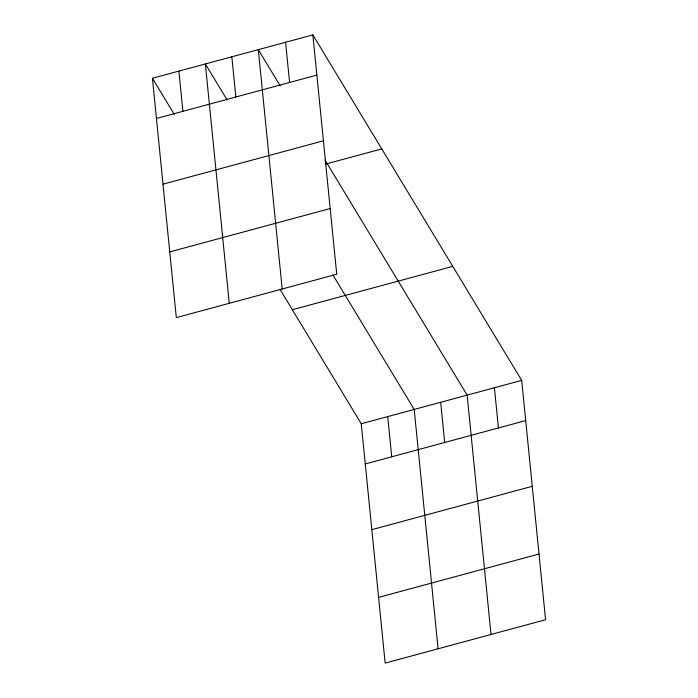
<?xml version="1.0" encoding="UTF-8"?>
<svg xmlns="http://www.w3.org/2000/svg" width="698" height="698" viewBox="0 0 698 698"><rect width="100%" height="100%" fill="white"/><g stroke="black" fill="none" stroke-linecap="round" stroke-linejoin="round"><path stroke-width="1.05" d="M312.852 34.9L336.741 274.253L176.315 317.616L152.426 78.263L312.852 34.9L521.685 380.384L545.574 619.737L385.148 663.1L361.259 423.747L279.942 289.225M156.439 118.468L316.866 75.105M163 184.185L323.427 140.822M325.189 164.204L381.762 148.91M169.762 251.899L330.18 208.536M292.34 309.738L452.766 266.374M361.259 423.747L521.685 380.384M365.272 463.952L525.69 420.589M371.825 529.669L532.251 486.305M378.586 597.383L539.013 554.02M280.186 85.837L258.312 49.645L282.201 288.998M325.032 160.034L467.137 395.12L491.026 634.482M227.243 100.146L205.369 63.954L229.258 303.307M332.885 274.916L414.193 409.438L438.091 648.791M152.426 78.263L174.308 114.455M494.411 387.756L498.424 427.953M440.665 402.275L444.678 442.48M387.73 416.593L391.735 456.797M285.578 42.273L289.591 82.477M231.841 56.8L235.854 97.005M178.897 71.109L182.911 111.314"/></g></svg>
